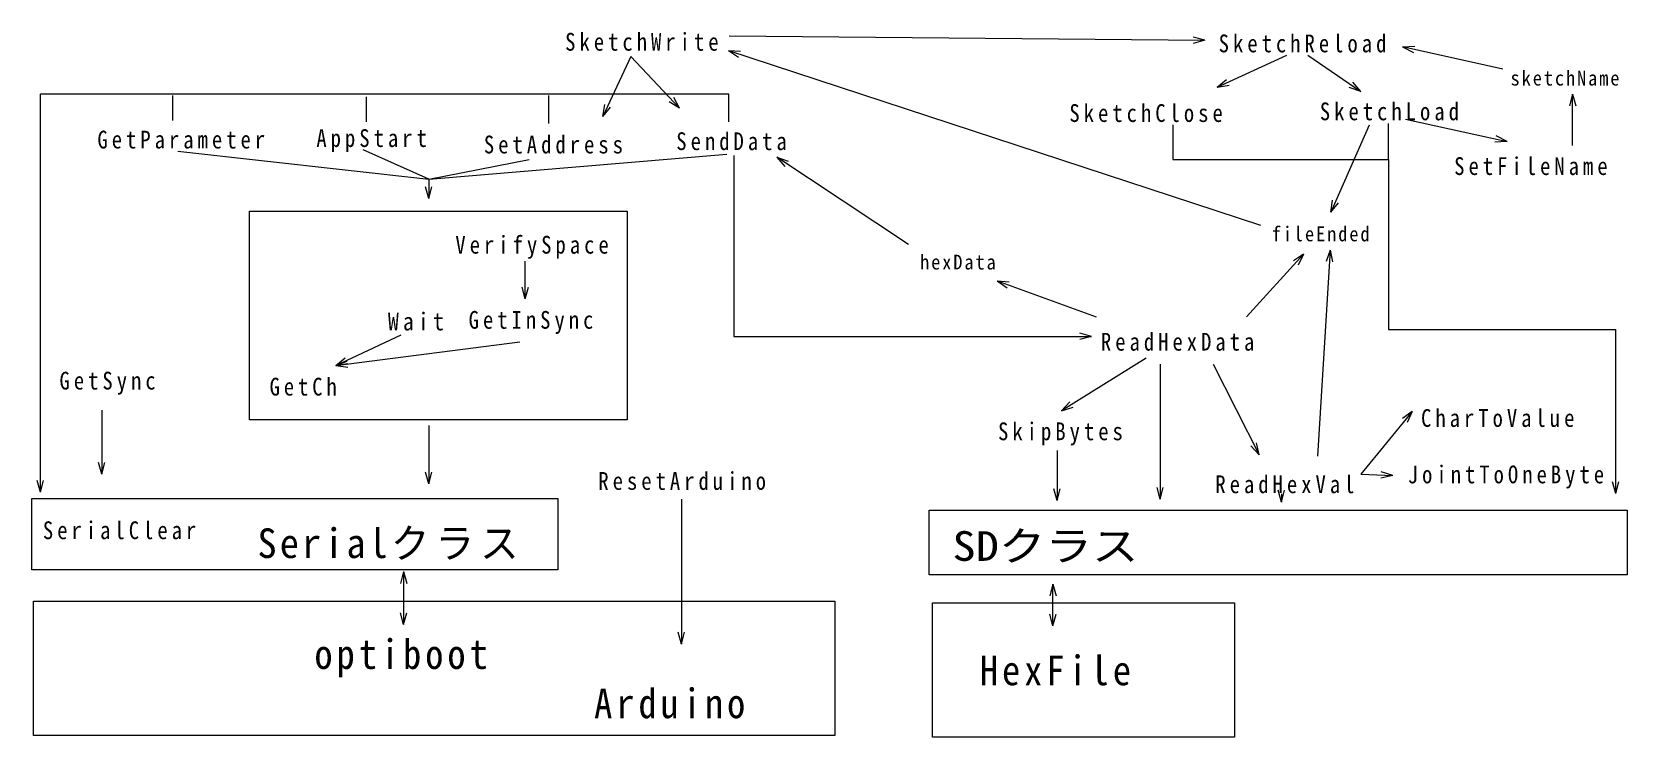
# Model space of a CAD drawing. Units: millimetres on the paper. Extents: x -218 to 176, y -117 to 58.
import ezdxf
from ezdxf.enums import TextEntityAlignment as Align

# ---------------------------------------------------------------- set-up
doc = ezdxf.new("R2010")
doc.units = ezdxf.units.MM
doc.layers.add('0-0', color=7, linetype='Continuous', lineweight=18)
doc.styles.add('ＭＳ ゴシック', font='')
doc.styles.get('ＭＳ ゴシック').set_extended_font_data('MS Gothic')

msp = doc.modelspace()

# ---------------------------------------------------------------- linework, layer by layer
at = {"layer": '0-0'}
for p, q in [((71.641, 55.627), (68.751, 56.432)), ((-70.233, 51.611), (-77.118, 36.808)), ((-70.233, 51.611), (-58.184, 38.873)), ((-46.097, 53.103), (85.412, 9.955)), ((-46.097, 53.103), (-43.101, 52.937)), ((-46.097, 53.103), (-43.585, 51.462)), ((74.701, 44.037), (91.914, 51.955)), ((97.078, 51.955), (110.16, 43.004)), ((120.488, 54.021), (123.485, 54.15)), ((145.275, 48.513), (120.488, 54.021)), ((120.488, 54.021), (123.149, 52.634)), ((74.701, 44.037), (77.009, 45.954)), ((74.701, 44.037), (77.658, 44.543)), ((110.16, 43.004), (107.33, 44)), ((110.16, 43.004), (108.207, 45.281)), ((-216.086, -56.143), (-216.086, 42.316)), ((-46.02, 42.316), (-216.086, 42.316)), ((-183.381, 35.775), (-183.381, 41.972)), ((-135.528, 35.431), (-135.528, 41.627)), ((-90.43, 35.086), (-90.43, 41.972)), ((-77.118, 36.808), (-76.6, 39.763)), ((-58.184, 38.873), (-60.739, 40.445)), ((-58.184, 38.873), (-59.611, 41.512)), ((-46.02, 35.431), (-46.02, 42.316)), ((162.488, 42.316), (161.712, 39.418)), ((162.488, 29.578), (162.488, 42.316)), ((162.488, 42.316), (163.265, 39.418)), ((-77.118, 36.808), (-75.192, 39.108)), ((121.177, 36.119), (146.308, 30.611)), ((146.308, 30.611), (143.643, 31.99)), ((146.308, 30.611), (143.311, 30.473)), ((-120.151, 21.316), (-46.479, 27.513)), ((-120.151, 21.316), (-95.364, 26.135)), ((-1.572, 5.135), (-34.162, 26.709)), ((-34.162, 26.709), (-31.317, 25.757)), ((-34.162, 26.709), (-32.174, 24.462)), ((-120.151, 21.316), (-120.151, 16.496)), ((-120.151, 16.496), (-120.928, 19.394)), ((-120.151, 16.496), (-119.375, 19.394)), ((102.749, 13.121), (104.632, 15.457)), ((-96.282, -8.291), (-96.282, 1.004)), ((96.046, 2.726), (81.931, -12.766)), ((96.046, 2.726), (93.52, 1.107)), ((96.046, 2.726), (94.668, 0.061)), ((102.587, 3.758), (99.488, -47.192)), ((102.587, 3.758), (101.636, 0.913)), ((102.587, 3.758), (103.186, 0.819)), ((20.308, -3.815), (44.75, -12.766)), ((20.308, -3.815), (23.296, -4.083)), ((20.308, -3.815), (22.762, -5.541)), ((-96.282, -8.291), (-97.059, -5.393)), ((-96.282, -8.291), (-95.506, -5.393)), ((-143.102, -24.815), (-126.922, -17.242)), ((-143.102, -24.815), (-97.659, -18.963)), ((43.641, -17.586), (40.743, -16.809)), ((43.641, -17.586), (40.743, -18.362)), ((173.155, -56.443), (173.155, -15.865)), ((-143.102, -24.815), (-140.807, -22.884)), ((-143.102, -24.815), (-140.327, -23.675)), ((-143.102, -24.815), (-140.148, -24.29)), ((-143.102, -24.815), (-140.129, -25.215)), ((60.587, -24.471), (60.587, -57.865)), ((73.668, -24.471), (85.029, -46.848)), ((36.199, -35.974), (39.069, -35.1)), ((-200.938, -35.832), (-200.938, -51.668)), ((122.898, -36.176), (120.458, -37.921)), ((122.898, -36.176), (121.657, -38.907)), ((-120.151, -39.619), (-120.151, -54.078)), ((35.111, -45.815), (35.111, -58.209)), ((85.029, -46.848), (83.025, -44.616)), ((85.029, -46.848), (84.41, -43.913)), ((-200.938, -51.668), (-201.715, -48.77)), ((-200.938, -51.668), (-200.162, -48.77)), ((-120.151, -54.078), (-120.928, -51.18)), ((-120.151, -54.078), (-119.375, -51.18)), ((118.078, -52.012), (115.217, -51.11)), ((-216.086, -56.143), (-216.862, -53.245)), ((-216.086, -56.143), (-215.309, -53.245)), ((60.587, -57.865), (59.81, -54.967)), ((60.587, -57.865), (61.363, -54.967)), ((118.078, -52.012), (115.15, -52.662)), ((173.155, -56.443), (172.378, -53.546)), ((173.155, -56.443), (173.931, -53.546)), ((-57.725, -57.865), (-57.725, -93.668)), ((35.111, -58.209), (34.335, -55.311)), ((35.111, -58.209), (35.888, -55.311)), ((90.537, -58.553), (89.761, -55.655)), ((90.537, -58.553), (91.314, -55.655)), ((90.537, -56.487), (90.537, -58.553)), ((3.529, -76.521), (3.529, -60.537)), ((3.529, -60.537), (175.965, -60.537)), ((175.965, -60.537), (175.965, -76.521)), ((-126.348, -75.766), (-127.124, -78.664)), ((-126.348, -75.766), (-126.348, -88.848)), ((-126.348, -75.766), (-125.571, -78.664)), ((175.965, -76.521), (3.529, -76.521)), ((34.078, -78.865), (33.302, -81.762)), ((34.078, -89.192), (34.078, -78.865)), ((34.078, -78.865), (34.855, -81.762)), ((-126.348, -88.848), (-127.124, -85.95)), ((-126.348, -88.848), (-125.571, -85.95)), ((34.078, -89.192), (33.302, -86.295)), ((34.078, -89.192), (34.855, -86.295)), ((-57.725, -93.668), (-58.501, -90.77)), ((-57.725, -93.668), (-56.948, -90.77))]:
    msp.add_line(p, q, dxfattribs=at)
for points in [[(-45.867, 56.775), (71.641, 55.627), (68.736, 54.879)], [(63.685, 34.742), (63.685, 26.135), (117.046, 26.135), (117.046, 35.086)], [(112.257, 34.617), (102.749, 13.121), (103.211, 16.085)], [(-182.118, 28.201), (-120.151, 21.316), (-136.332, 28.545)], [(-44.719, 27.168), (-44.719, -17.586), (43.641, -17.586)], [(117.046, 26.135), (117.046, -15.865), (173.155, -15.865)], [(57.109, -22.934), (36.199, -35.974), (38.247, -33.782)], [(122.898, -36.176), (110.16, -51.668), (118.078, -52.012)]]:
    msp.add_lwpolyline(points, dxfattribs=at)
for points in [[(-164.446, 13.398), (-71.151, 13.398), (-71.151, -38.242), (-164.446, -38.242)], [(-218.196, -57.668), (-88.276, -57.668), (-88.276, -75.292), (-218.196, -75.292)], [(-217.786, -83.079), (-19.832, -83.079), (-19.832, -116.276), (-217.786, -116.276)], [(4.349, -83.489), (78.94, -83.489), (78.94, -116.686), (4.349, -116.686)]]:
    msp.add_lwpolyline(points, close=True, dxfattribs=at)

# ---------------------------------------------------------------- texts
at = {"layer": '0-0', "style": 'ＭＳ ゴシック', "width": 1.15}
msp.add_text('SDクラス', height=7.331, dxfattribs=at).set_placement((9.267, -75.292), align=Align.BOTTOM_LEFT)
at = {"layer": '0-0', "color": 2, "char_height": 4.399, "attachment_point": 7, "style": 'ＭＳ ゴシック'}
for s, insert in [('\\T1.39;\\W0.85;SketchWrite', (-86.431, 52.989)), ('\\T1.39;\\W0.85;SketchReload', (75.047, 52.58)), ('\\T1.39;\\W0.85;SketchClose', (38.161, 35.366)), ('\\T1.39;\\W0.85;SketchLoad', (100.047, 35.776)), ('\\T1.39;\\W0.85;GetParameter', (-202.007, 28.809)), ('\\T1.39;\\W0.85;AppStart', (-147.908, 27.989)), ('\\T1.39;\\W0.85;SetAddress', (-106.514, 27.579)), ('\\T1.39;\\W0.85;SendData', (-58.972, 28.399)), ('\\T1.39;\\W0.85;SetFileName', (133.245, 22.251)), ('\\T1.39;\\W0.85;VerifySpace', (-113.565, 1.592)), ('\\T1.38;\\W0.9;Wait', (-130.232, -16.168)), ('\\T1.39;\\W0.85;GetInSync', (-110.286, -16.988)), ('\\T1.39;\\W0.85;ReadHexData', (45.948, -21.192)), ('\\T1.39;\\W0.85;GetSync', (-211.381, -32.015)), ('\\T1.38;\\W0.85;GetCh', (-159.467, -32.288)), ('\\T1.39;\\W0.85;CharToValue', (125.048, -40.045)), ('\\T1.39;\\W0.85;SkipBytes', (20.538, -44.553)), ('\\T1.39;\\W0.85;ResetArduino', (-78.235, -55.619)), ('\\T1.39;\\W0.85;JointToOneByte', (121.769, -55.209)), ('\\T1.39;\\W0.85;ReadHexVal', (74.227, -56.439)), ('\\T1.39;\\W0.85;SerialClear', (-215.479, -67.808))]:
    msp.add_mtext(s, dxfattribs=dict(at, insert=insert))
at = {"layer": '0-0', "color": 3, "char_height": 3.666, "attachment_point": 7, "style": 'ＭＳ ゴシック'}
for s, insert in [('\\T1.22;\\W0.9;sketchName', (147.179, 44.383)), ('\\T1.22;\\W0.9;fileEnded', (88.162, 5.857)), ('\\T1.22;\\W0.9;hexData', (1.275, -1.11))]:
    msp.add_mtext(s, dxfattribs=dict(at, insert=insert))
at = {"layer": '0-0', "insert": (-162.457, -72.833), "char_height": 7.331, "attachment_point": 7, "style": 'ＭＳ ゴシック'}
msp.add_mtext('\\T1.16;\\W0.95;Serialクラス', dxfattribs=at)
at = {"layer": '0-0', "color": 6, "char_height": 7.331, "attachment_point": 7, "style": 'ＭＳ ゴシック'}
for s, insert in [('\\T1.22;\\W0.9;optiboot', (-148.381, -101.93)), ('\\T1.22;\\W0.9;HexFile', (16.029, -103.981)), ('\\T1.22;\\W0.9;Arduino', (-79.274, -112.14))]:
    msp.add_mtext(s, dxfattribs=dict(at, insert=insert))

doc.saveas('drawing.dxf')
